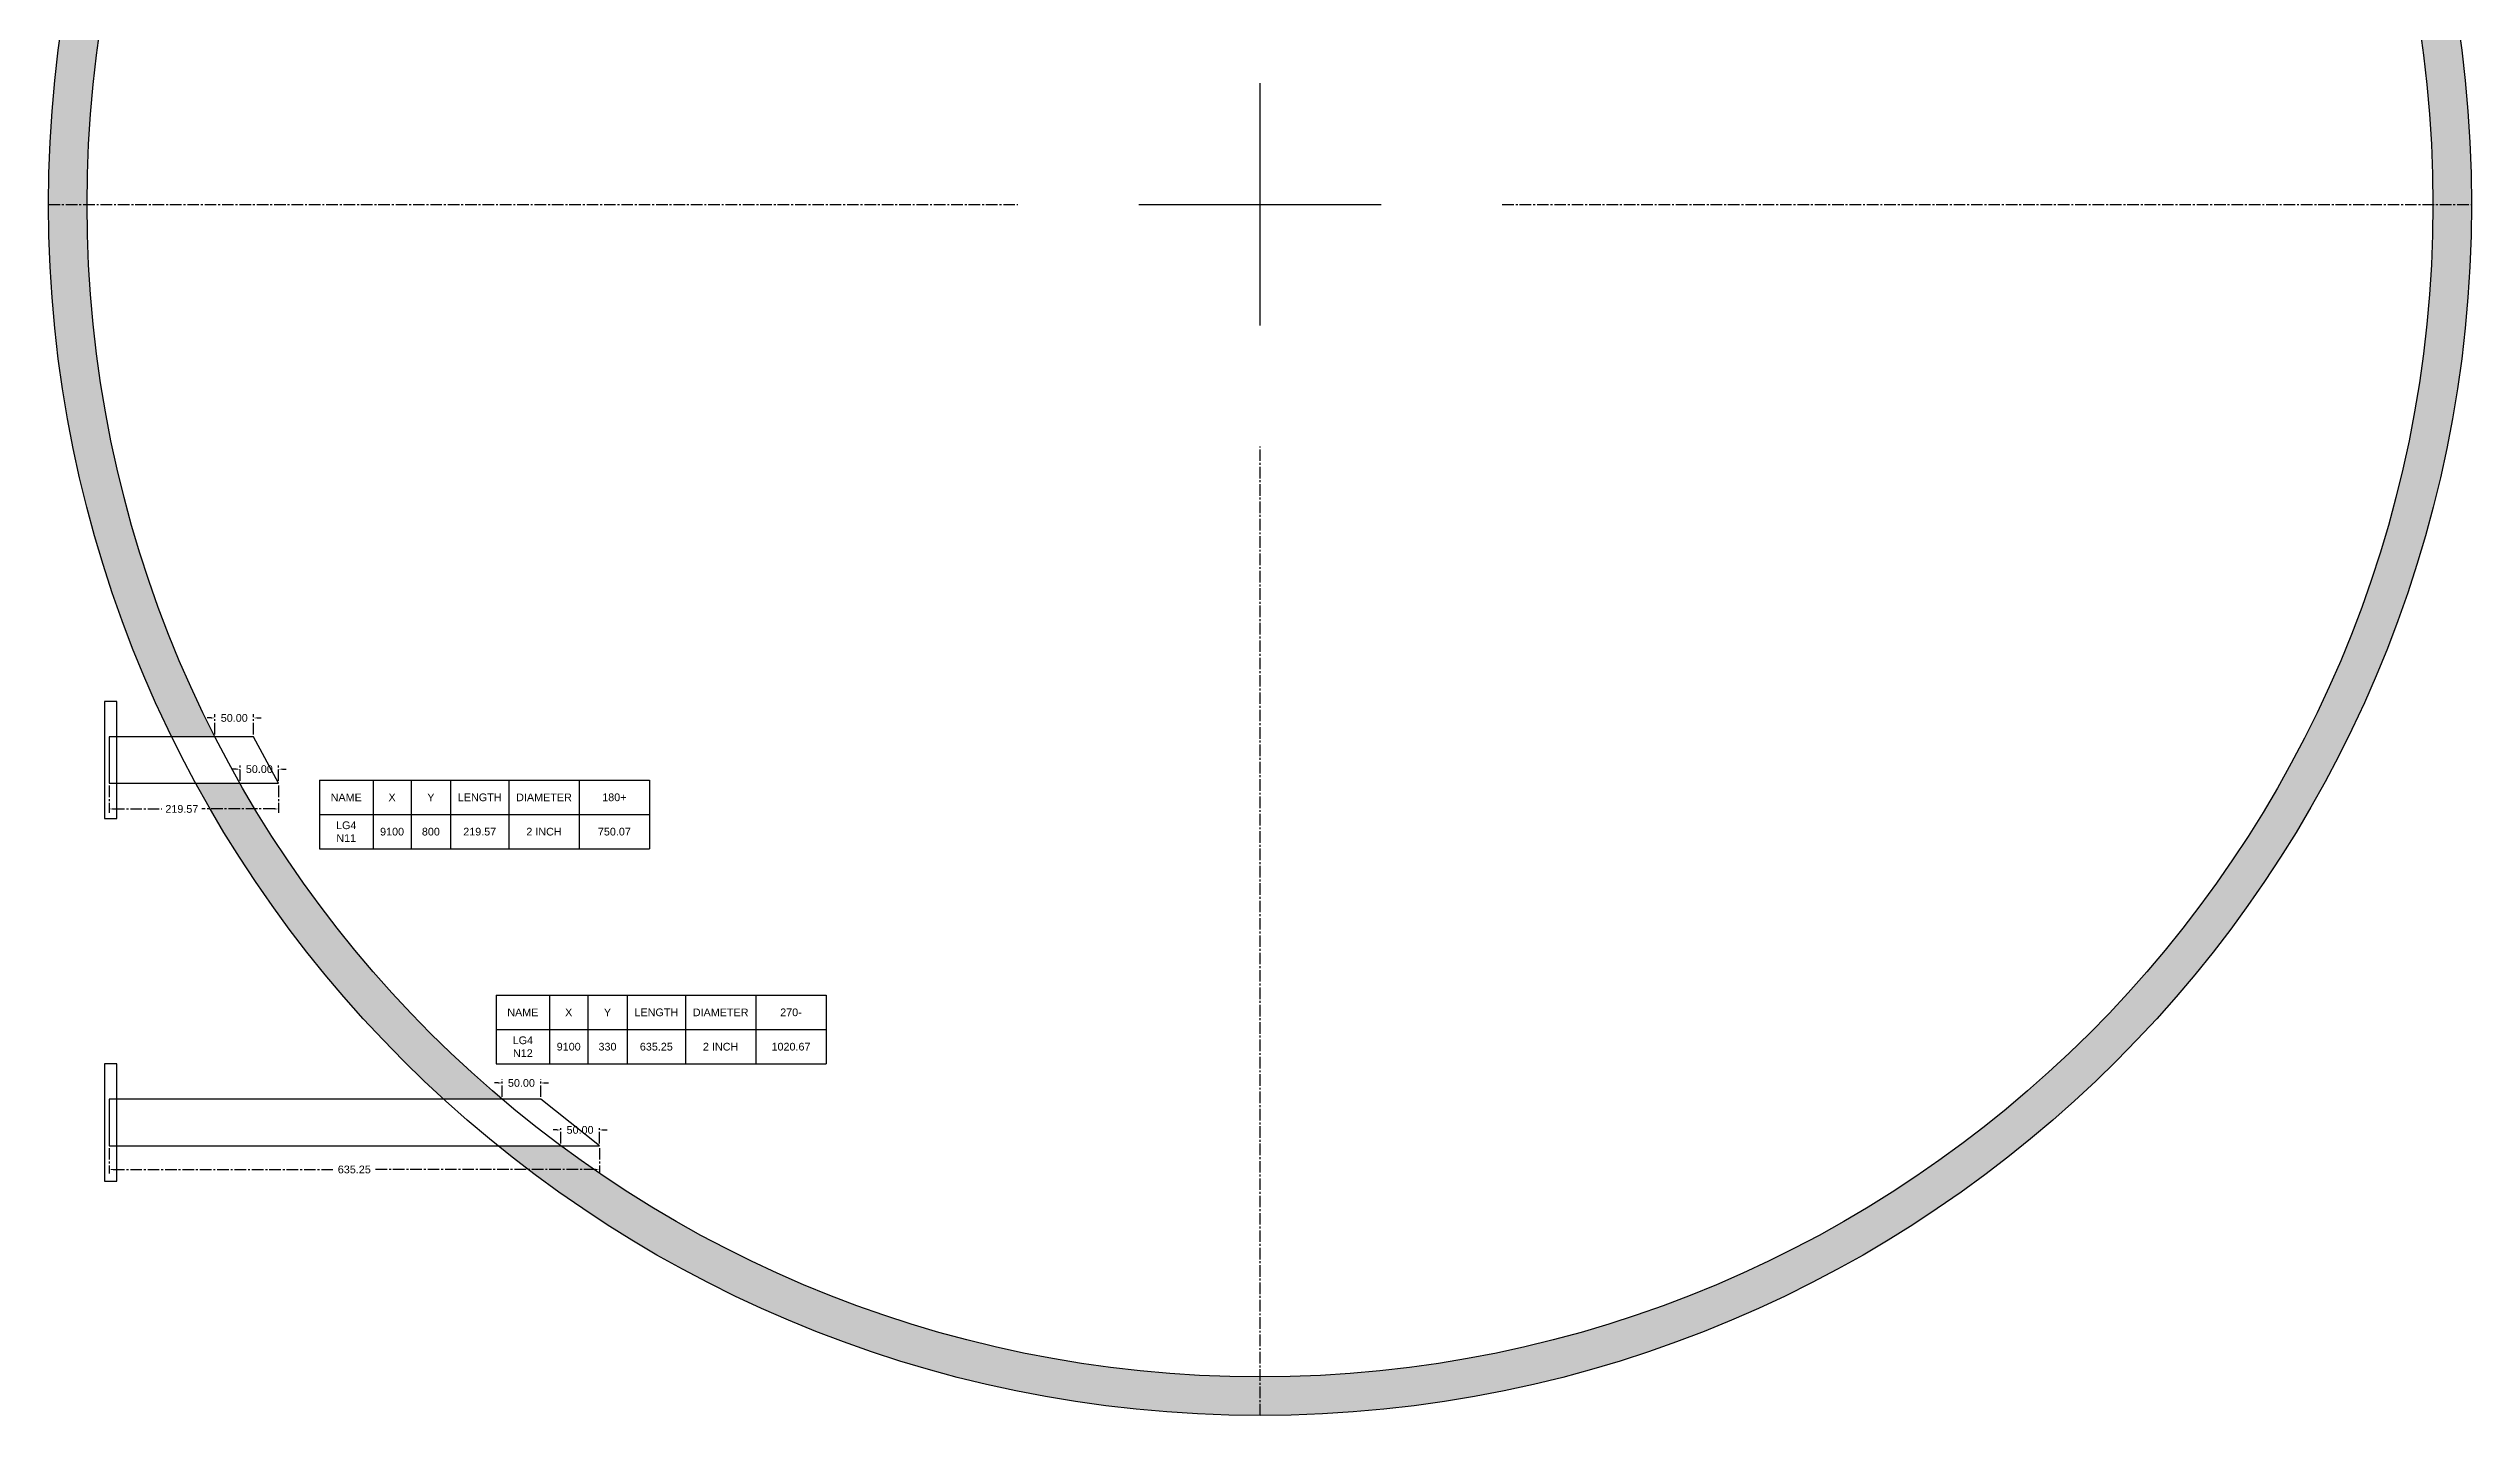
# Model space of a CAD drawing. Header units: millimetres. Extents: x 1251 to 8091, y 18 to 3563.
# Drawn here: x 1251 to 4391, y 18 to 1791 of the extents above; entities that cross this region are included whole.
import ezdxf

# ---------------------------------------------------------------- set-up
doc = ezdxf.new("R2010")
doc.units = ezdxf.units.MM
doc.header["$LTSCALE"] = 20
doc.header["$MEASUREMENT"] = 0
doc.linetypes.add('CENTER2', pattern=[1.125, 0.75, -0.125, 0.125, -0.125])
doc.layers.get('Defpoints').update_dxf_attribs({"color": 10})
doc.styles.get("Standard").update_dxf_attribs({"font": 'arial.ttf', "height": 10})
doc.dimstyles.get("Standard").update_dxf_attribs({"dimtxt": 10, "dimasz": 5, "dimexe": 5, "dimexo": 3, "dimgap": 5, "dimtad": 0, "dimtih": 1, "dimtoh": 1, "dimzin": 0, "dimdsep": 46, "dimtxsty": 'Standard', "dimcen": -0.09, "dimclrd": 7, "dimclre": 7, "dimclrt": 7, "dimadec": 1, "dimazin": 0, "dimtfac": 1, "dimtofl": 0, "dimtmove": 0, "dimatfit": 3, "dimfxl": 1, "dimtolj": 1, "dimtzin": 0, "dimlwd": 25, "dimlwe": 25, "dimarcsym": 0})
pattern_1 = [(0, (0, 0), (0, 8.25), [6, -2.25]), (90, (0, 0), (-8.25, 5e-16), [6, -2.25])]

# ---------------------------------------------------------------- blocks, each defined once
blk = doc.blocks.new('*T1')
at = {"color": 0, "linetype": 'ByBlock', "lineweight": -2, "transparency": 16777216}
for p, q in [((0, 0), (427.9, 0)), ((0, 0), (0, -89)), ((69.4, 0), (69.4, -89)), ((118.9, 0), (118.9, -89)), ((170, 0), (170, -89)), ((245.4, 0), (245.4, -89)), ((336.6, 0), (336.6, -89)), ((427.9, 0), (427.9, -89)), ((0, -44.5), (427.9, -44.5)), ((0, -89), (427.9, -89))]:
    blk.add_line(p, q, dxfattribs=at)
at = {"color": 0, "transparency": 16777216, "char_height": 10, "attachment_point": 5}
for s, insert, width in [('NAME', (34.7, -22.2), 69.266), ('X', (94.1, -22.2), 49.392), ('Y', (144.4, -22.2), 50.945), ('LENGTH', (207.7, -22.2), 75.34), ('DIAMETER', (291, -22.2), 91.096), ('180+', (382.2, -22.2), 91.096), ('LG4\\PN11', (34.7, -66.7), 69.266), ('9100', (94.1, -66.7), 49.392), ('800', (144.4, -66.7), 50.945), ('219.57', (207.7, -66.7), 75.34), ('2 INCH', (291, -66.7), 91.096), ('750.07', (382.2, -66.7), 91.096)]:
    blk.add_mtext(s, dxfattribs=dict(at, insert=insert, width=width))
blk = doc.blocks.new('*T7')
at = {"color": 0, "linetype": 'ByBlock', "lineweight": -2, "transparency": 16777216}
for p, q in [((0, 0), (427.9, 0)), ((0, 0), (0, -89)), ((69.4, 0), (69.4, -89)), ((118.9, 0), (118.9, -89)), ((170, 0), (170, -89)), ((245.4, 0), (245.4, -89)), ((336.6, 0), (336.6, -89)), ((427.9, 0), (427.9, -89)), ((0, -44.5), (427.9, -44.5)), ((0, -89), (427.9, -89))]:
    blk.add_line(p, q, dxfattribs=at)
at = {"color": 0, "transparency": 16777216, "char_height": 10, "attachment_point": 5}
for s, insert, width in [('NAME', (34.7, -22.2), 69.266), ('X', (94.1, -22.2), 49.392), ('Y', (144.4, -22.2), 50.945), ('LENGTH', (207.7, -22.2), 75.34), ('DIAMETER', (291, -22.2), 91.096), ('270-', (382.2, -22.2), 91.096), ('LG4\\PN12', (34.7, -66.7), 69.266), ('9100', (94.1, -66.7), 49.392), ('330', (144.4, -66.7), 50.945), ('635.25', (207.7, -66.7), 75.34), ('2 INCH', (291, -66.7), 91.096), ('1020.67', (382.2, -66.7), 91.096)]:
    blk.add_mtext(s, dxfattribs=dict(at, insert=insert, width=width))
blk = doc.blocks.new('*U10')
at = {"color": 0, "linetype": 'CENTER2', "transparency": 16777216}
for p, q in [((0, 314), (0, 1570.12)), ((-1570.12, 0), (-314, 0)), ((314, 0), (1570.12, 0)), ((0, -1570.12), (0, -314))]:
    blk.add_line(p, q, dxfattribs=at)
at = {"color": 0, "linetype": 'Continuous', "transparency": 16777216}
for p, q in [((0, -157), (0, 157)), ((-157, 0), (157, 0))]:
    blk.add_line(p, q, dxfattribs=at)
blk = doc.blocks.new('*D22')
at = {"color": 7, "linetype": 'CENTER2', "lineweight": 25, "transparency": 16777216}
for p, q in [((1834.2, 449.5), (1829.2, 449.5)), ((1839.2, 431.4), (1839.2, 454.5)), ((1889.2, 431.4), (1889.2, 454.5)), ((1894.2, 449.5), (1899.2, 449.5))]:
    blk.add_line(p, q, dxfattribs=at)
at = {"color": 7, "transparency": 16777216}
for points in [[(1834.2, 450.3), (1834.2, 448.6), (1839.2, 449.5)], [(1894.2, 450.3), (1894.2, 448.6), (1889.2, 449.5)]]:
    blk.add_solid(points, dxfattribs=at)
at = {"layer": 'Defpoints', "color": 0, "transparency": 16777216}
for p in [(1889.2, 449.5), (1839.2, 428.4), (1889.2, 428.4)]:
    blk.add_point(p, dxfattribs=at)
at = {"color": 7, "transparency": 16777216, "insert": (1864.2, 449.5), "char_height": 10, "attachment_point": 5}
blk.add_mtext('\\A1;50.00', dxfattribs=at)
blk = doc.blocks.new('*D23')
at = {"color": 7, "linetype": 'CENTER2', "lineweight": 25, "transparency": 16777216}
for p, q in [((1910.2, 388.6), (1905.2, 388.6)), ((1915.2, 371.1), (1915.2, 393.6)), ((1965.2, 371.1), (1965.2, 393.6)), ((1970.2, 388.6), (1975.2, 388.6))]:
    blk.add_line(p, q, dxfattribs=at)
at = {"color": 7, "transparency": 16777216}
for points in [[(1910.2, 389.4), (1910.2, 387.7), (1915.2, 388.6)], [(1970.2, 389.4), (1970.2, 387.7), (1965.2, 388.6)]]:
    blk.add_solid(points, dxfattribs=at)
at = {"layer": 'Defpoints', "color": 0, "transparency": 16777216}
for p in [(1965.2, 388.6), (1915.2, 368.1), (1965.2, 368.1)]:
    blk.add_point(p, dxfattribs=at)
at = {"color": 7, "transparency": 16777216, "insert": (1940.2, 388.6), "char_height": 10, "attachment_point": 5}
blk.add_mtext('\\A1;50.00', dxfattribs=at)
blk = doc.blocks.new('*D24')
at = {"color": 7, "linetype": 'CENTER2', "lineweight": 25, "transparency": 16777216}
for p, q in [((1329.9, 365.1), (1329.9, 332.3)), ((1965.2, 365.1), (1965.2, 332.3)), ((1334.9, 337.3), (1621.7, 337.3)), ((1960.2, 337.3), (1673.4, 337.3))]:
    blk.add_line(p, q, dxfattribs=at)
at = {"color": 7, "transparency": 16777216}
for points in [[(1334.9, 338.2), (1334.9, 336.5), (1329.9, 337.3)], [(1960.2, 338.2), (1960.2, 336.5), (1965.2, 337.3)]]:
    blk.add_solid(points, dxfattribs=at)
at = {"layer": 'Defpoints', "color": 0, "transparency": 16777216}
for p in [(1329.9, 368.1), (1965.2, 368.1), (1965.2, 337.3)]:
    blk.add_point(p, dxfattribs=at)
at = {"color": 7, "transparency": 16777216, "insert": (1647.6, 337.3), "char_height": 10, "attachment_point": 5}
blk.add_mtext('\\A1;635.25', dxfattribs=at)
blk = doc.blocks.new('*D25')
at = {"color": 7, "linetype": 'CENTER2', "lineweight": 25, "transparency": 16777216}
for p, q in [((1494.5, 856.3), (1489.5, 856.3)), ((1499.5, 841), (1499.5, 861.3)), ((1549.5, 841), (1549.5, 861.3)), ((1554.5, 856.3), (1559.5, 856.3))]:
    blk.add_line(p, q, dxfattribs=at)
at = {"color": 7, "transparency": 16777216}
for points in [[(1494.5, 857.1), (1494.5, 855.5), (1499.5, 856.3)], [(1554.5, 857.1), (1554.5, 855.5), (1549.5, 856.3)]]:
    blk.add_solid(points, dxfattribs=at)
at = {"layer": 'Defpoints', "color": 0, "transparency": 16777216}
for p in [(1549.5, 856.3), (1499.5, 838), (1549.5, 838)]:
    blk.add_point(p, dxfattribs=at)
at = {"color": 7, "transparency": 16777216, "insert": (1524.5, 856.3), "char_height": 10, "attachment_point": 5}
blk.add_mtext('\\A1;50.00', dxfattribs=at)
blk = doc.blocks.new('*D26')
at = {"color": 7, "linetype": 'CENTER2', "lineweight": 25, "transparency": 16777216}
for p, q in [((1462, 922.7), (1457, 922.7)), ((1467, 901.3), (1467, 927.7)), ((1517, 901.3), (1517, 927.7)), ((1522, 922.7), (1527, 922.7))]:
    blk.add_line(p, q, dxfattribs=at)
at = {"color": 7, "transparency": 16777216}
for points in [[(1462, 923.5), (1462, 921.9), (1467, 922.7)], [(1522, 923.5), (1522, 921.9), (1517, 922.7)]]:
    blk.add_solid(points, dxfattribs=at)
at = {"layer": 'Defpoints', "color": 0, "transparency": 16777216}
for p in [(1517, 922.7), (1467, 898.3), (1517, 898.3)]:
    blk.add_point(p, dxfattribs=at)
at = {"color": 7, "transparency": 16777216, "insert": (1492, 922.7), "char_height": 10, "attachment_point": 5}
blk.add_mtext('\\A1;50.00', dxfattribs=at)
blk = doc.blocks.new('*D27')
at = {"color": 7, "linetype": 'CENTER2', "lineweight": 25, "transparency": 16777216}
for p, q in [((1329.9, 835), (1329.9, 799.7)), ((1549.5, 835), (1549.5, 799.7)), ((1334.9, 804.7), (1398.2, 804.7)), ((1544.5, 804.7), (1449.9, 804.7))]:
    blk.add_line(p, q, dxfattribs=at)
at = {"color": 7, "transparency": 16777216}
for points in [[(1334.9, 805.6), (1334.9, 803.9), (1329.9, 804.7)], [(1544.5, 805.6), (1544.5, 803.9), (1549.5, 804.7)]]:
    blk.add_solid(points, dxfattribs=at)
at = {"layer": 'Defpoints', "color": 0, "transparency": 16777216}
for p in [(1329.9, 838), (1549.5, 838), (1549.5, 804.7)]:
    blk.add_point(p, dxfattribs=at)
at = {"color": 7, "transparency": 16777216, "insert": (1424.1, 804.7), "char_height": 10, "attachment_point": 5}
blk.add_mtext('\\A1;219.57', dxfattribs=at)

msp = doc.modelspace()

# ---------------------------------------------------------------- hatches: boundary and pattern name
h = msp.add_hatch()
h.set_pattern_fill('ANGLE', color=256, scale=30)
h.set_pattern_definition(pattern_1)
h.paths.add_polyline_path([(1301.349, 1588.45, -1), (4341.349, 1588.45, -0.41421356), (2821.349, 68.45), (2821.349, 18.45, 0.41421356), (4391.349, 1588.45, 1), (1251.349, 1588.45, 0.11427107), (1411.155, 898.339), (1467.042, 898.339, -0.11836635)])
h.paths.add_polyline_path([(1915.178, 368.1), (1833.601, 368.1, 0.17177124), (2821.349, 18.45), (2821.349, 68.45, -0.16105009)], flags=17)
h.paths.add_polyline_path([(1499.5, 838.039), (1442.297, 838.039, 0.08346145), (1763.434, 428.4), (1839.166, 428.4, -0.08820451)], flags=17)
h = msp.add_hatch()
h.set_pattern_fill('ANGLE', color=256, scale=30)
h.set_pattern_definition(pattern_1)
h.paths.add_polyline_path([(4341.349, 1588.45, -1), (1301.349, 1588.45, -1)], flags=16)
edge = h.paths.add_edge_path()
edge.add_arc((2821.349, 1588.45), 1520, 0, 360)

# ---------------------------------------------------------------- linework, layer by layer
for points in [[(1323.927, 792.189), (1339.627, 792.189), (1339.627, 944.189), (1323.927, 944.189)], [(1329.927, 838.039), (1549.5, 838.039), (1517.042, 898.339), (1329.927, 898.339)], [(1323.927, 322.25), (1339.627, 322.25), (1339.627, 474.25), (1323.927, 474.25)], [(1329.927, 368.1), (1965.178, 368.1), (1889.166, 428.4), (1329.927, 428.4)]]:
    msp.add_lwpolyline(points, close=True)
for radius in [1570, 1520]:
    msp.add_circle((2821.349, 1588.45), radius)

# ---------------------------------------------------------------- block references
at = {"linetype": 'CENTER2'}
msp.add_blockref('*U10', (2821.349, 1588.45), dxfattribs=at)
for name, p in [('*T1', (1602.428, 841.956)), ('*T7', (1831.326, 563.197))]:
    msp.add_blockref(name, p)

# ---------------------------------------------------------------- dimensions: what is measured, and where the dimension line sits
for base, p1, p2, picture, middle in [((1517.042, 922.684), (1467.042, 898.339), (1517.042, 898.339), '*D26', (1492.042, 922.684)), ((1549.5, 856.296), (1499.5, 838.039), (1549.5, 838.039), '*D25', (1524.5, 856.296)), ((1549.5, 804.741), (1329.927, 838.039), (1549.5, 838.039), '*D27', (1424.09, 804.741))]:
    dim = msp.add_linear_dim(base=base, p1=p1, p2=p2, dimstyle='Standard')
    dim.commit()
    dim.dimension.update_dxf_attribs({"geometry": picture, "text_midpoint": middle, "dimtype": 160})
for base, p1, p2, picture, middle in [((1889.166, 449.47), (1839.166, 428.4), (1889.166, 428.4), '*D22', (1864.166, 449.47)), ((1965.178, 388.553), (1915.178, 368.1), (1965.178, 368.1), '*D23', (1940.178, 388.553)), ((1965.178, 337.347), (1329.927, 368.1), (1965.178, 368.1), '*D24', (1647.552, 337.347))]:
    dim = msp.add_linear_dim(base=base, p1=p1, p2=p2, dimstyle='Standard')
    dim.commit()
    dim.dimension.update_dxf_attribs({"geometry": picture, "text_midpoint": middle})

doc.saveas('drawing.dxf')
